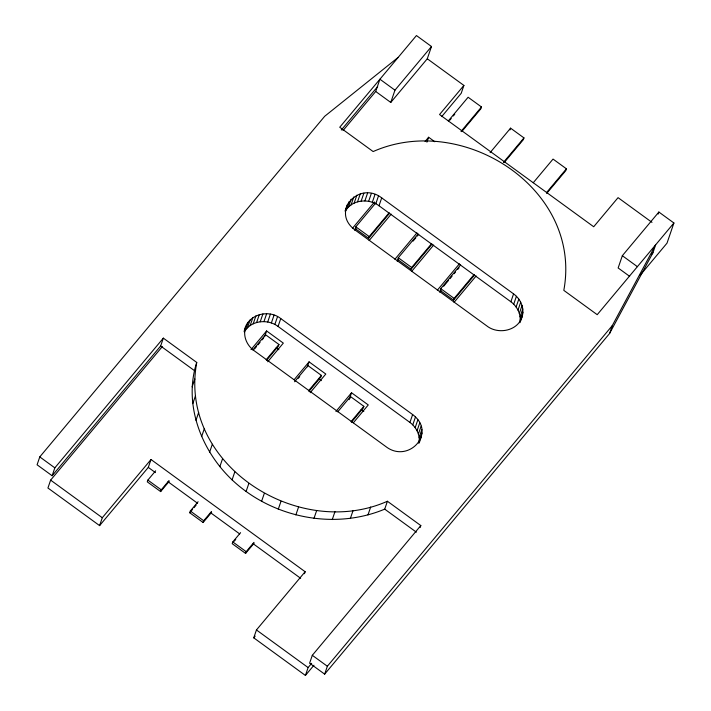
<?xml version="1.0" encoding="UTF-8"?>
<svg xmlns="http://www.w3.org/2000/svg" width="711" height="711" viewBox="0 0 711 711"><rect width="100%" height="100%" fill="white"/><g stroke="black" fill="none" stroke-linecap="round" stroke-linejoin="round"><path stroke-width="1.07" d="M420.148 527.544L420.814 525.571L387.415 501.255L384.722 509.147C333.797 530.415 271.922 517.537 232.088 479.863C201.231 450.658 183.171 404.026 196.743 362.45L163.343 338.134L54.836 467.856L52.134 475.739L37.088 464.79L39.78 456.906L324.696 116.284L398.178 57.387M387.415 501.255C297.989 540.902 177.928 464.221 196.743 362.45M245.153 328.74C243.162 336.987 247.241 345.742 253.987 350.576L385.851 446.57C408.256 464.007 437.363 432.972 412.629 414.557L280.765 318.564C268.251 308.494 246.388 314.84 244.149 331.699M418.877 443.433C420.565 435.425 416.397 427.124 409.927 422.441L278.063 326.447C267.94 318.715 250.859 320.199 244.406 331.921M519.821 322.75C521.51 314.742 517.332 306.441 510.871 301.757L379.007 205.763C368.885 198.031 351.803 199.515 345.35 211.238M522.398 315.711C524.398 307.463 520.319 298.718 513.573 293.874L381.709 197.88C359.295 180.443 330.197 211.487 354.931 229.902L486.786 325.896C498.215 334.997 518.737 330.899 522.398 315.711L520.283 321.887M162.312 346.604L50.632 480.121L47.93 488.004L99.593 525.616L148.297 467.394L150.999 459.51L305.143 571.733L304.468 573.706M52.134 475.739L160.642 346.017L163.343 338.134M99.593 525.616L102.295 517.732L150.999 459.51M155.638 470.806L147.87 480.094L147.275 481.854L160.65 491.585L169.156 481.409M192.139 386.864L194.841 378.981M160.65 491.585L161.246 489.835L169.014 480.547M192.788 403.644L195.489 395.76M195.969 420.325L198.662 412.442M201.622 436.598L204.315 428.715M245.242 330.437L247.943 322.554M247.455 327.789L250.156 319.906M250.139 325.549L252.84 317.666M253.214 323.763L255.916 315.88M209.629 452.143L212.331 444.259M211.629 512.329L203.115 522.505L189.739 512.764L190.335 511.013L198.111 501.726M256.609 322.492L259.302 314.609M260.217 321.763L262.919 313.88M263.95 321.594L266.652 313.711M267.7 322.003L270.402 314.12M219.85 466.656L222.552 458.773M264.581 336.854L266.607 330.944L283.325 343.111L267.718 361.775M203.115 522.505L203.71 520.754L211.478 511.467M271.371 322.963L274.073 315.08M274.855 324.456L277.557 316.573M278.063 326.447L280.765 318.564M232.088 479.863L234.781 471.98M252.805 349.99L265.559 334.748L278.934 344.48L278.33 346.23L266.438 360.459M375.71 91.479L379.914 79.214L394.961 90.173L390.766 102.437L375.71 91.479L342.995 130.602M246.086 491.497L248.788 483.613M345.084 211.016L347.208 204.839M346.186 209.754L348.888 201.871M240.576 532.646L232.808 541.933L232.204 543.684L245.579 553.416L254.094 543.24M348.399 207.114L351.101 199.222M351.083 204.866L353.785 196.983M354.158 203.079L356.86 195.196M357.553 201.808L360.246 193.925M361.161 201.08L363.863 193.196M307.383 366.787L309.072 361.855L325.798 374.03L310.183 392.694M261.586 501.344L264.288 493.452M375.657 203.115L355.829 226.827L355.224 228.578L368.6 238.318L389.601 213.211M364.894 200.92L367.596 193.036M245.579 553.416L246.184 551.665L253.951 542.377M368.645 201.32L371.346 193.436M372.315 202.288L375.017 194.405M375.799 203.781L378.501 195.898M390.766 102.437L427.284 58.773L431.488 46.508L416.442 35.55L339.742 127.242L373.142 151.559C462.577 111.92 582.629 188.593 563.814 290.372L597.213 314.689L673.912 222.996L658.866 212.038L622.338 255.702L618.143 267.967L629.653 276.348M379.007 205.763L381.709 197.88M294.567 381.754L308.023 365.658L321.399 375.399L320.803 377.15L308.903 391.379M368.6 238.318L369.205 236.567L389.033 212.856M278.285 509.2L280.987 501.317M313.951 665.238L305.41 675.45L253.747 637.838L256.449 629.955L305.143 571.733M295.865 514.924L298.567 507.032M426.929 142.182L428.617 137.25L434.776 141.738M349.181 399.671L351.545 392.774L368.262 404.941L353.358 422.761M349.892 398.329L350.487 396.578L363.863 406.31L363.268 408.07L351.367 422.29M418.13 234.035L398.293 257.746L397.689 259.497L411.065 269.238L432.066 244.131M313.978 518.399L316.671 510.507M427.284 58.773L463.901 85.427L461.199 93.31L441.727 116.595M411.065 269.238L411.669 267.478L431.506 243.766M332.268 519.554L334.97 511.671M448.339 120.888L468.114 97.247L481.489 106.979L480.885 108.73L461.741 131.633M350.39 518.372L353.091 510.489M305.41 675.45L308.112 667.567L311.667 663.31M420.814 525.571L312.307 655.302L309.605 663.185L324.651 674.144L609.567 333.521L652.956 252.707L655.649 244.824L612.269 325.638L609.567 333.521M460.595 264.945L440.758 288.657L440.162 290.408L453.538 300.149L474.53 275.05M367.987 514.88L370.689 506.996M509.983 129.909L510.578 128.158L523.954 137.898L523.358 139.649L504.206 162.543M409.927 422.441L412.629 414.557M324.651 674.144L327.353 666.251L612.269 325.638M453.538 300.149L454.133 298.398L473.97 274.686M412.771 424.858L415.473 416.975M415.171 427.658L417.872 419.766M417.064 430.742L419.766 422.858M418.397 434.039L421.099 426.156M419.135 437.452L421.836 429.568M419.259 440.9L421.952 433.017M419.428 442.304L421.454 436.394M510.871 301.757L513.573 293.874M513.715 304.184L516.417 296.3M516.115 306.974L518.817 299.091M518.008 310.058L520.71 302.175M533.277 182.718L553.042 159.077L566.418 168.809L565.823 170.569L546.67 193.463M519.341 313.355L522.043 305.472M520.079 316.777L522.781 308.894M520.203 320.217L522.896 312.333M658.164 214.082L658.866 212.038M673.912 222.996L667.016 243.144L639.971 275.477M341.316 130.015L377.665 86.564M394.961 90.173L431.488 46.508M463.901 85.427L439.549 114.533L593.703 226.756L618.055 197.649L651.987 222.356M251.001 349.599L266.607 330.944M352.416 228.364L374.493 201.968M425.062 141.516L428.617 137.25M254.458 349.048L256.555 346.541M257.96 344.862L260.057 342.355M262.155 339.84L263.559 338.169M354.7 230.284L356.122 228.578M449.779 120.195L451.201 118.497M453.325 115.955L454.747 114.258M266.181 359.73L278.934 344.48M369.133 240.531L391.21 214.135M461.012 131.464L481.489 106.979M294.176 379.674L309.072 361.855M394.881 259.275L416.957 232.879M298.327 378.288L299.722 376.617M413.091 241.091L415.891 237.741M417.286 236.07L418.69 234.39M397.165 261.204L398.587 259.497M490.101 152.643L510.578 128.158M189.739 512.764L192.574 509.369M193.996 507.681L196.12 505.13M308.645 390.641L321.399 375.399M411.598 271.451L433.674 245.055M503.477 162.384L523.954 137.898M335.93 411.438L351.545 392.774M437.345 290.195L459.422 263.799M337.743 411.82L350.487 396.578M443.655 286.231L448.561 280.374M449.956 278.694L452.054 276.188M454.16 273.673L455.555 272.002M457.653 269.496L459.057 267.816M439.629 292.114L441.06 290.417M234.337 541.133L235.75 539.445M351.118 421.561L363.863 406.31M454.062 302.362L476.148 275.966M546.652 192.45L566.418 168.809M253.747 637.838L255.16 636.149M651.525 254.414L652.956 252.707M622.338 255.702L637.385 266.661M355.829 226.827L369.205 236.567M398.293 257.746L411.669 267.478M440.758 288.657L454.133 298.398M276.224 347.795L278.872 349.714M318.697 378.714L321.336 380.634M361.161 409.625L363.801 411.545M160.642 346.017L194.041 370.333M384.722 509.147L416.362 532.175M148.297 467.394L155.469 472.611M168.018 481.747L197.587 503.281M211.034 513.066L239.714 533.943M253.152 543.728L300.655 578.31M147.87 480.094L161.246 489.835M190.335 511.013L203.71 520.754M232.808 541.933L246.184 551.665M39.78 456.906L54.836 467.856M312.307 655.302L327.353 666.251M50.632 480.121L102.295 517.732M256.449 629.955L308.112 667.567"/></g></svg>
